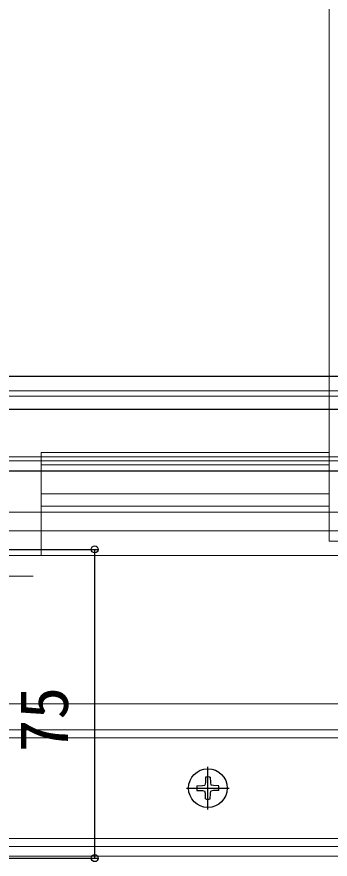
# Model space of a CAD drawing. Units: millimetres, scale not verified. Extents: x -700 to 700, y -1044 to 1038.
# Drawn here: x -356 to -279.8, y -913.1 to -708.5 of the extents above; entities that cross this region are included whole.
import ezdxf
from ezdxf.enums import TextEntityAlignment as Align

# ---------------------------------------------------------------- set-up
doc = ezdxf.new("R2010")
doc.units = ezdxf.units.MM
doc.header["$LTSCALE"] = 6
doc.layers.add('0-3_YKK_12', color=2, linetype='Continuous', lineweight=18)
doc.layers.add('0-4_YKK_13', color=4, linetype='Continuous')
doc.layers.add('0-5_YKK_D', color=6, linetype='Continuous')
doc.styles.add('ＭＳ ゴシック', font='')
doc.styles.get('ＭＳ ゴシック').set_extended_font_data('MS Gothic')

msp = doc.modelspace()

# ---------------------------------------------------------------- linework, layer by layer
at = {"layer": '0-3_YKK_12'}
for p, q in [((-280, -835.9), (-280, -283.9)), ((-52.5, -799.4), (-442.5, -799.4)), ((-52.5, -800.7), (-442.5, -800.7)), ((-52.5, -815.4), (-442.5, -815.4)), ((-350, -839.4), (-350, -814.4)), ((-280, -814.4), (-350, -814.4)), ((-52.5, -816.4), (-442.5, -816.4)), ((-280, -817.4), (-350, -817.4)), ((-280, -824.4), (-350, -824.4)), ((-280, -827.4), (-350, -827.4)), ((-52.5, -828.862), (-442.5, -828.862)), ((-52.5, -833.4), (-442.5, -833.4)), ((-280, -835.9), (-215, -835.9)), ((-35, -839.4), (-460, -839.4)), ((-352, -844.4), (-388.058, -844.4)), ((-555, -875.4), (560, -875.4)), ((-35, -912.4), (-460, -912.4))]:
    msp.add_line(p, q, dxfattribs=at)
at = {"layer": '0-3_YKK_12', "color": 3}
for p, q in [((-459.5, -881.7), (-35.5, -881.7)), ((-459.5, -883.7), (-35.5, -883.7)), ((-459.5, -908.1), (-35.5, -908.1)), ((-459.5, -910.1), (-35.5, -910.1))]:
    msp.add_line(p, q, dxfattribs=at)
at = {"layer": '0-4_YKK_13'}
for p, q in [((-309.5, -901.074), (-309.5, -890.716)), ((-310.089, -893.252), (-310.111, -894.556)), ((-308.911, -893.252), (-308.889, -894.556)), ((-314.679, -895.895), (-304.321, -895.895)), ((-312.142, -895.306), (-310.838, -895.284)), ((-310.838, -895.284), (-310.23, -895.165)), ((-310.111, -894.556), (-310.23, -895.165)), ((-308.889, -894.556), (-308.77, -895.165)), ((-308.162, -895.284), (-308.77, -895.165)), ((-306.858, -895.306), (-308.162, -895.284)), ((-312.142, -896.483), (-310.838, -896.506)), ((-310.838, -896.506), (-310.23, -896.624)), ((-310.111, -897.233), (-310.23, -896.624)), ((-310.089, -898.537), (-310.111, -897.233)), ((-308.911, -898.537), (-308.889, -897.233)), ((-308.889, -897.233), (-308.77, -896.624)), ((-308.162, -896.506), (-308.77, -896.624)), ((-306.858, -896.483), (-308.162, -896.506))]:
    msp.add_line(p, q, dxfattribs=at)
for points in [[(-52.5, -795.9), (-69, -795.9), (-424, -795.9), (-442.5, -795.9)], [(-52.5, -803.9), (-69, -803.9), (-424, -803.9), (-442.5, -803.9)], [(-52.5, -818.9), (-69, -818.9), (-424, -818.9), (-442.5, -818.9)]]:
    msp.add_lwpolyline(points, dxfattribs=at)
msp.add_circle((-309.5, -895.895), 4.708, dxfattribs=at)
for start, end in [(77.44414, 102.55586), (167.44414, 192.55586), (347.44414, 12.55586), (257.44414, 282.55586)]:
    msp.add_arc((-309.5, -895.895), 2.707, start, end, dxfattribs=at)
at = {"layer": '0-5_YKK_D'}
for p, q in [((-459.3, -837.9), (-336, -837.9)), ((-337, -912.9), (-337, -837.9)), ((-459.3, -912.9), (-336, -912.9))]:
    msp.add_line(p, q, dxfattribs=at)
for centre in [(-337, -837.9), (-337, -912.9)]:
    msp.add_circle(centre, 0.85, dxfattribs=at)

# ---------------------------------------------------------------- texts
at = {"layer": '0-5_YKK_D', "style": 'ＭＳ ゴシック'}
msp.add_text('75', height=11.73, rotation=90, dxfattribs=at).set_placement((-340, -887.218), align=Align.BOTTOM_LEFT)

doc.saveas('drawing.dxf')
